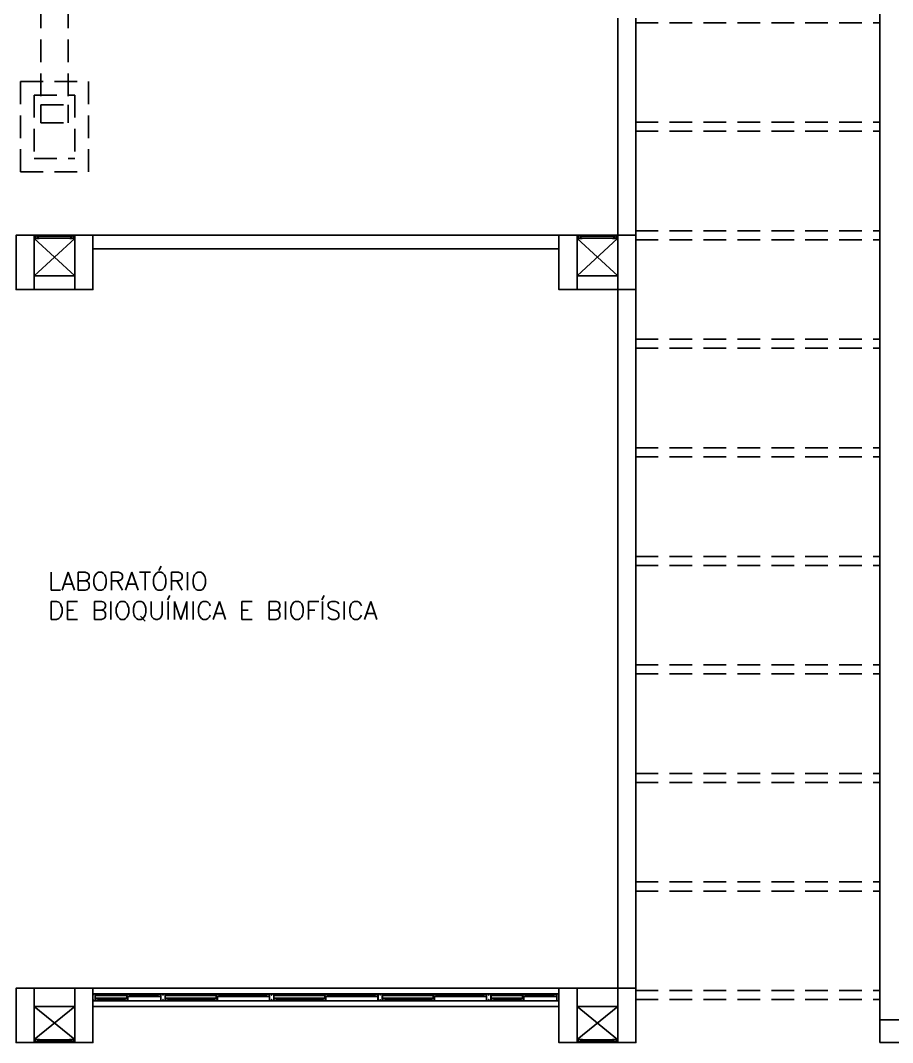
# Model space of a CAD drawing. Header units: millimetres. Extents: x 2801 to 3319, y 1187 to 1422.
# Drawn here: x 3161.97 to 3171.61, y 1307.75 to 1319.05 of the extents above; entities that cross this region are included whole.
import ezdxf

# ---------------------------------------------------------------- set-up
doc = ezdxf.new("R2010")
doc.units = ezdxf.units.MM
doc.linetypes.add('HIDDEN', pattern=[0.375, 0.25, -0.125])
for name, color, linetype in [('AC-PROJEÇÃO', 1, 'HIDDEN'), ('AR-ALV', 2, 'Continuous'), ('AR-ESQ', 1, 'Continuous'), ('AR-ESTC', 3, 'Continuous'), ('AR-ESTC-V', 2, 'Continuous'), ('AR-PORTA', 1, 'Continuous'), ('AR-SHAFT', 1, 'Continuous'), ('DT-ESQ-BAGUETE-C', 2, 'Continuous'), ('DT-ESQ-BAGUETE-V', 1, 'Continuous'), ('DT-ESQ-CHAPA DOBRADA-V', 1, 'Continuous'), ('DT-ESQ-PERFIL CADEIRA-C', 2, 'Continuous'), ('DT-ESQ-PERFIL CADEIRA-V', 1, 'Continuous'), ('DT-ESQ-PERFIL U SIMPLES-C', 2, 'Continuous'), ('DT-ESQ-PERFIL U-C', 2, 'Continuous'), ('DT-ESQ-PERFIL U-V', 1, 'Continuous'), ('DT-ESQ-VENEZIANA-C', 2, 'Continuous'), ('DT-ESQ-VENEZIANA-V', 2, 'Continuous'), ('DT-ESQ-VIDRO-C', 2, 'Continuous'), ('PG-PROJ', 1, 'HIDDEN'), ('TEXTO', 2, 'Continuous')]:
    doc.layers.add(name, color=color, linetype=linetype)
doc.styles.add('UNB-100', font='simplex.shx', dxfattribs={"height": 0.2})

# ---------------------------------------------------------------- blocks, each defined once
blk = doc.blocks.new('EF40-P')
at = {"layer": 'DT-ESQ-BAGUETE-C', "color": 2, "ltscale": 0.1}
for points in [[(0.073, -0.125), (0.06, -0.125), (0.06, -0.124), (0.073, -0.124, 0.414214), (0.073, -0.123), (0.073, -0.112, 0.414214), (0.073, -0.112), (0.06, -0.112), (0.06, -0.11), (0.073, -0.11, -0.414214), (0.075, -0.112), (0.075, -0.124, -0.414214)], [(0.339, -0.125), (0.352, -0.125), (0.352, -0.124), (0.34, -0.124, -0.414214), (0.339, -0.123), (0.339, -0.112, -0.414214), (0.34, -0.112), (0.352, -0.112), (0.352, -0.11), (0.339, -0.11, 0.414214), (0.337, -0.112), (0.337, -0.124, 0.414214)], [(0.422, -0.08), (0.409, -0.08), (0.409, -0.079), (0.422, -0.079, 0.414214), (0.422, -0.078), (0.422, -0.067, 0.414214), (0.422, -0.067), (0.409, -0.067), (0.409, -0.065), (0.422, -0.065, -0.414214), (0.424, -0.067), (0.424, -0.079, -0.414214)], [(0.702, -0.08), (0.715, -0.08), (0.715, -0.079), (0.702, -0.079, -0.414214), (0.702, -0.078), (0.702, -0.067, -0.414214), (0.702, -0.067), (0.715, -0.067), (0.715, -0.065), (0.702, -0.065, 0.414214), (0.7, -0.067), (0.7, -0.079, 0.414214)], [(0.848, -0.125), (0.835, -0.125), (0.835, -0.124), (0.848, -0.124, 0.414214), (0.848, -0.123), (0.848, -0.112, 0.414214), (0.848, -0.112), (0.835, -0.112), (0.835, -0.11), (0.848, -0.11, -0.414214), (0.85, -0.112), (0.85, -0.124, -0.414214)], [(1.326, -0.125), (1.34, -0.125), (1.34, -0.124), (1.327, -0.124, -0.414214), (1.326, -0.123), (1.326, -0.112, -0.414214), (1.327, -0.112), (1.34, -0.112), (1.34, -0.11), (1.326, -0.11, 0.414214), (1.325, -0.112), (1.325, -0.124, 0.414214)], [(1.41, -0.08), (1.396, -0.08), (1.396, -0.079), (1.409, -0.079, 0.414214), (1.41, -0.078), (1.41, -0.067, 0.414214), (1.409, -0.067), (1.396, -0.067), (1.396, -0.065), (1.41, -0.065, -0.414214), (1.411, -0.067), (1.411, -0.079, -0.414214)], [(1.901, -0.08), (1.915, -0.08), (1.915, -0.079), (1.902, -0.079, -0.414214), (1.901, -0.078), (1.901, -0.067, -0.414214), (1.902, -0.067), (1.915, -0.067), (1.915, -0.065), (1.901, -0.065, 0.414214), (1.9, -0.067), (1.9, -0.079, 0.414214)], [(2.048, -0.125), (2.035, -0.125), (2.035, -0.124), (2.048, -0.124, 0.414214), (2.048, -0.123), (2.048, -0.112, 0.414214), (2.048, -0.112), (2.035, -0.112), (2.035, -0.11), (2.048, -0.11, -0.414214), (2.05, -0.112), (2.05, -0.124, -0.414214)], [(2.526, -0.125), (2.54, -0.125), (2.54, -0.124), (2.527, -0.124, -0.414214), (2.526, -0.123), (2.526, -0.112, -0.414214), (2.527, -0.112), (2.54, -0.112), (2.54, -0.11), (2.526, -0.11, 0.414214), (2.525, -0.112), (2.525, -0.124, 0.414214)], [(2.61, -0.08), (2.596, -0.08), (2.596, -0.079), (2.609, -0.079, 0.414214), (2.61, -0.078), (2.61, -0.067, 0.414214), (2.609, -0.067), (2.596, -0.067), (2.596, -0.065), (2.61, -0.065, -0.414214), (2.611, -0.067), (2.611, -0.079, -0.414214)], [(3.101, -0.08), (3.115, -0.08), (3.115, -0.079), (3.102, -0.079, -0.414214), (3.101, -0.078), (3.101, -0.067, -0.414214), (3.102, -0.067), (3.115, -0.067), (3.115, -0.065), (3.101, -0.065, 0.414214), (3.1, -0.067), (3.1, -0.079, 0.414214)], [(3.248, -0.125), (3.235, -0.125), (3.235, -0.124), (3.248, -0.124, 0.414214), (3.248, -0.123), (3.248, -0.112, 0.414214), (3.248, -0.112), (3.235, -0.112), (3.235, -0.11), (3.248, -0.11, -0.414214), (3.25, -0.112), (3.25, -0.124, -0.414214)], [(3.726, -0.125), (3.74, -0.125), (3.74, -0.124), (3.727, -0.124, -0.414214), (3.726, -0.123), (3.726, -0.112, -0.414214), (3.727, -0.112), (3.74, -0.112), (3.74, -0.11), (3.726, -0.11, 0.414214), (3.725, -0.112), (3.725, -0.124, 0.414214)], [(3.81, -0.08), (3.796, -0.08), (3.796, -0.079), (3.809, -0.079, 0.414214), (3.81, -0.078), (3.81, -0.067, 0.414214), (3.809, -0.067), (3.796, -0.067), (3.796, -0.065), (3.81, -0.065, -0.414214), (3.811, -0.067), (3.811, -0.079, -0.414214)], [(4.301, -0.08), (4.315, -0.08), (4.315, -0.079), (4.302, -0.079, -0.414214), (4.301, -0.078), (4.301, -0.067, -0.414214), (4.302, -0.067), (4.315, -0.067), (4.315, -0.065), (4.301, -0.065, 0.414214), (4.3, -0.067), (4.3, -0.079, 0.414214)], [(4.448, -0.125), (4.435, -0.125), (4.435, -0.124), (4.448, -0.124, 0.414214), (4.448, -0.123), (4.448, -0.112, 0.414214), (4.448, -0.112), (4.435, -0.112), (4.435, -0.11), (4.448, -0.11, -0.414214), (4.45, -0.112), (4.45, -0.124, -0.414214)], [(4.714, -0.125), (4.727, -0.125), (4.727, -0.124), (4.714, -0.124, -0.414214), (4.714, -0.123), (4.714, -0.112, -0.414214), (4.714, -0.112), (4.727, -0.112), (4.727, -0.11), (4.714, -0.11, 0.414214), (4.712, -0.112), (4.712, -0.124, 0.414214)], [(4.797, -0.08), (4.784, -0.08), (4.784, -0.079), (4.797, -0.079, 0.414214), (4.797, -0.078), (4.797, -0.067, 0.414214), (4.797, -0.067), (4.784, -0.067), (4.784, -0.065), (4.797, -0.065, -0.414214), (4.799, -0.067), (4.799, -0.079, -0.414214)], [(5.076, -0.08), (5.09, -0.08), (5.09, -0.079), (5.077, -0.079, -0.414214), (5.076, -0.078), (5.076, -0.067, -0.414214), (5.077, -0.067), (5.09, -0.067), (5.09, -0.065), (5.076, -0.065, 0.414214), (5.075, -0.067), (5.075, -0.079, 0.414214)]]:
    blk.add_lwpolyline(points, format="xyb", close=True, dxfattribs=at)
at = {"layer": 'DT-ESQ-BAGUETE-V', "color": 1, "ltscale": 0.1}
for p, q in [((0.073, -0.11), (0.339, -0.11)), ((0.848, -0.11), (1.326, -0.11)), ((2.048, -0.11), (2.526, -0.11)), ((3.248, -0.11), (3.726, -0.11)), ((4.448, -0.11), (4.714, -0.11))]:
    blk.add_line(p, q, dxfattribs=at)
at = {"layer": 'DT-ESQ-BAGUETE-V', "ltscale": 0.1}
for p, q in [((0.422, -0.065), (0.702, -0.065)), ((1.41, -0.065), (1.901, -0.065)), ((2.61, -0.065), (3.101, -0.065)), ((3.81, -0.065), (4.301, -0.065)), ((4.797, -0.065), (5.076, -0.065))]:
    blk.add_line(p, q, dxfattribs=at)
at = {"layer": 'DT-ESQ-CHAPA DOBRADA-V', "ltscale": 0.1}
for p, q in [((0.025, -0.077), (0.374, -0.077)), ((0.025, -0.08), (0.374, -0.08)), ((0.8, -0.077), (1.361, -0.077)), ((0.8, -0.08), (1.361, -0.08)), ((4.4, -0.077), (4.749, -0.077)), ((4.4, -0.08), (4.749, -0.08))]:
    blk.add_line(p, q, dxfattribs=at)
at = {"layer": 'DT-ESQ-CHAPA DOBRADA-V', "color": 1, "ltscale": 0.1}
for p, q in [((2, -0.077), (2.561, -0.077)), ((2, -0.08), (2.561, -0.08)), ((3.2, -0.077), (3.761, -0.077)), ((3.2, -0.08), (3.761, -0.08))]:
    blk.add_line(p, q, dxfattribs=at)
at = {"layer": 'DT-ESQ-PERFIL CADEIRA-C', "color": 2, "ltscale": 0.1}
for p, q in [((0.376, -0.088), (0.422, -0.088)), ((0.75, -0.088), (0.702, -0.088)), ((1.363, -0.088), (1.41, -0.088)), ((1.95, -0.088), (1.901, -0.088)), ((2.563, -0.088), (2.61, -0.088)), ((3.15, -0.088), (3.101, -0.088)), ((3.763, -0.088), (3.81, -0.088)), ((4.35, -0.088), (4.301, -0.088)), ((4.751, -0.088), (4.797, -0.088)), ((5.125, -0.088), (5.076, -0.088)), ((0.025, -0.134), (0.073, -0.134)), ((0.385, -0.134), (0.339, -0.134)), ((0.8, -0.134), (0.848, -0.134)), ((1.373, -0.134), (1.326, -0.134)), ((2, -0.134), (2.048, -0.134)), ((2.573, -0.134), (2.526, -0.134)), ((3.2, -0.134), (3.248, -0.134)), ((3.773, -0.134), (3.726, -0.134)), ((4.76, -0.134), (4.714, -0.134))]:
    blk.add_line(p, q, dxfattribs=at)
at = {"layer": 'DT-ESQ-PERFIL CADEIRA-C', "ltscale": 0.1}
blk.add_line((4.4, -0.134), (4.448, -0.134), dxfattribs=at)
at = {"layer": 'DT-ESQ-PERFIL CADEIRA-C', "color": 2, "ltscale": 0.1}
for points in [[(0.073, -0.135), (0.025, -0.135), (0.025, -0.134), (0.06, -0.134, -0.198912), (0.059, -0.133, -0.198913), (0.058, -0.132), (0.058, -0.112, 0.414214), (0.058, -0.112), (0.025, -0.112), (0.025, -0.11), (0.058, -0.11, -0.414214), (0.06, -0.112), (0.06, -0.124), (0.06, -0.125), (0.06, -0.132), (0.073, -0.132, -1)], [(0.339, -0.132, 1), (0.339, -0.135), (0.385, -0.135, 0.414214), (0.387, -0.133), (0.387, -0.112, 0.414214), (0.385, -0.11), (0.354, -0.11, 0.414214), (0.352, -0.112), (0.352, -0.132)], [(0.352, -0.134, 0.198913), (0.354, -0.133, 0.198913), (0.354, -0.132), (0.354, -0.112, -0.414214), (0.354, -0.112), (0.385, -0.112, -0.414214), (0.386, -0.112), (0.386, -0.133, -0.414214), (0.385, -0.134)], [(0.422, -0.087, -1), (0.422, -0.09), (0.376, -0.09, -0.414214), (0.374, -0.088), (0.374, -0.067, -0.414214), (0.376, -0.065), (0.407, -0.065, -0.414214), (0.409, -0.067), (0.409, -0.087)], [(0.409, -0.088, -0.198913), (0.408, -0.088, -0.198913), (0.407, -0.087), (0.407, -0.067, 0.414214), (0.407, -0.067), (0.376, -0.067, 0.414214), (0.375, -0.067), (0.375, -0.088, 0.414214), (0.376, -0.088)], [(0.702, -0.09), (0.75, -0.09), (0.75, -0.088), (0.715, -0.088, 0.198912), (0.716, -0.088, 0.198913), (0.716, -0.087), (0.716, -0.067, -0.414214), (0.717, -0.067), (0.75, -0.067), (0.75, -0.065), (0.716, -0.065, 0.414214), (0.715, -0.067), (0.715, -0.079), (0.715, -0.08), (0.715, -0.087), (0.702, -0.087, 1)], [(0.848, -0.135), (0.8, -0.135), (0.8, -0.134), (0.835, -0.134, -0.198912), (0.834, -0.133, -0.198913), (0.833, -0.132), (0.833, -0.112, 0.414214), (0.833, -0.112), (0.8, -0.112), (0.8, -0.11), (0.833, -0.11, -0.414214), (0.835, -0.112), (0.835, -0.124), (0.835, -0.125), (0.835, -0.132), (0.848, -0.132, -1)], [(1.326, -0.132, 1), (1.326, -0.135), (1.373, -0.135, 0.414214), (1.375, -0.133), (1.375, -0.112, 0.414214), (1.373, -0.11), (1.341, -0.11, 0.414214), (1.34, -0.112), (1.34, -0.132)], [(1.34, -0.134, 0.198913), (1.341, -0.133, 0.198913), (1.341, -0.132), (1.341, -0.112, -0.414214), (1.342, -0.112), (1.373, -0.112, -0.414214), (1.373, -0.112), (1.373, -0.133, -0.414214), (1.373, -0.134)], [(1.41, -0.087, -1), (1.41, -0.09), (1.363, -0.09, -0.414214), (1.361, -0.088), (1.361, -0.067, -0.414214), (1.363, -0.065), (1.395, -0.065, -0.414214), (1.396, -0.067), (1.396, -0.087)], [(1.396, -0.088, -0.198913), (1.395, -0.088, -0.198913), (1.395, -0.087), (1.395, -0.067, 0.414214), (1.394, -0.067), (1.363, -0.067, 0.414214), (1.363, -0.067), (1.363, -0.088, 0.414214), (1.363, -0.088)], [(1.901, -0.09), (1.95, -0.09), (1.95, -0.088), (1.915, -0.088, 0.198912), (1.916, -0.088, 0.198913), (1.916, -0.087), (1.916, -0.067, -0.414214), (1.917, -0.067), (1.95, -0.067), (1.95, -0.065), (1.916, -0.065, 0.414214), (1.915, -0.067), (1.915, -0.079), (1.915, -0.08), (1.915, -0.087), (1.901, -0.087, 1)], [(2.048, -0.135), (2, -0.135), (2, -0.134), (2.035, -0.134, -0.198912), (2.034, -0.133, -0.198913), (2.033, -0.132), (2.033, -0.112, 0.414214), (2.033, -0.112), (2, -0.112), (2, -0.11), (2.033, -0.11, -0.414214), (2.035, -0.112), (2.035, -0.124), (2.035, -0.125), (2.035, -0.132), (2.048, -0.132, -1)], [(2.526, -0.132, 1), (2.526, -0.135), (2.573, -0.135, 0.414214), (2.575, -0.133), (2.575, -0.112, 0.414214), (2.573, -0.11), (2.541, -0.11, 0.414214), (2.54, -0.112), (2.54, -0.132)], [(2.54, -0.134, 0.198913), (2.541, -0.133, 0.198913), (2.541, -0.132), (2.541, -0.112, -0.414214), (2.542, -0.112), (2.573, -0.112, -0.414214), (2.573, -0.112), (2.573, -0.133, -0.414214), (2.573, -0.134)], [(2.61, -0.087, -1), (2.61, -0.09), (2.563, -0.09, -0.414214), (2.561, -0.088), (2.561, -0.067, -0.414214), (2.563, -0.065), (2.595, -0.065, -0.414214), (2.596, -0.067), (2.596, -0.087)], [(2.596, -0.088, -0.198913), (2.595, -0.088, -0.198913), (2.595, -0.087), (2.595, -0.067, 0.414214), (2.594, -0.067), (2.563, -0.067, 0.414214), (2.563, -0.067), (2.563, -0.088, 0.414214), (2.563, -0.088)], [(3.101, -0.09), (3.15, -0.09), (3.15, -0.088), (3.115, -0.088, 0.198912), (3.116, -0.088, 0.198913), (3.116, -0.087), (3.116, -0.067, -0.414214), (3.117, -0.067), (3.15, -0.067), (3.15, -0.065), (3.116, -0.065, 0.414214), (3.115, -0.067), (3.115, -0.079), (3.115, -0.08), (3.115, -0.087), (3.101, -0.087, 1)], [(3.248, -0.135), (3.2, -0.135), (3.2, -0.134), (3.235, -0.134, -0.198912), (3.234, -0.133, -0.198913), (3.233, -0.132), (3.233, -0.112, 0.414214), (3.233, -0.112), (3.2, -0.112), (3.2, -0.11), (3.233, -0.11, -0.414214), (3.235, -0.112), (3.235, -0.124), (3.235, -0.125), (3.235, -0.132), (3.248, -0.132, -1)], [(3.726, -0.132, 1), (3.726, -0.135), (3.773, -0.135, 0.414214), (3.775, -0.133), (3.775, -0.112, 0.414214), (3.773, -0.11), (3.741, -0.11, 0.414214), (3.74, -0.112), (3.74, -0.132)], [(3.74, -0.134, 0.198913), (3.741, -0.133, 0.198913), (3.741, -0.132), (3.741, -0.112, -0.414214), (3.742, -0.112), (3.773, -0.112, -0.414214), (3.773, -0.112), (3.773, -0.133, -0.414214), (3.773, -0.134)], [(3.81, -0.087, -1), (3.81, -0.09), (3.763, -0.09, -0.414214), (3.761, -0.088), (3.761, -0.067, -0.414214), (3.763, -0.065), (3.795, -0.065, -0.414214), (3.796, -0.067), (3.796, -0.087)], [(3.796, -0.088, -0.198913), (3.795, -0.088, -0.198913), (3.795, -0.087), (3.795, -0.067, 0.414214), (3.794, -0.067), (3.763, -0.067, 0.414214), (3.763, -0.067), (3.763, -0.088, 0.414214), (3.763, -0.088)], [(4.301, -0.09), (4.35, -0.09), (4.35, -0.088), (4.315, -0.088, 0.198912), (4.316, -0.088, 0.198913), (4.316, -0.087), (4.316, -0.067, -0.414214), (4.317, -0.067), (4.35, -0.067), (4.35, -0.065), (4.316, -0.065, 0.414214), (4.315, -0.067), (4.315, -0.079), (4.315, -0.08), (4.315, -0.087), (4.301, -0.087, 1)], [(4.448, -0.135), (4.4, -0.135), (4.4, -0.134), (4.435, -0.134, -0.198912), (4.434, -0.133, -0.198913), (4.433, -0.132), (4.433, -0.112, 0.414214), (4.433, -0.112), (4.4, -0.112), (4.4, -0.11), (4.433, -0.11, -0.414214), (4.435, -0.112), (4.435, -0.124), (4.435, -0.125), (4.435, -0.132), (4.448, -0.132, -1)], [(4.714, -0.132, 1), (4.714, -0.135), (4.76, -0.135, 0.414214), (4.762, -0.133), (4.762, -0.112, 0.414214), (4.76, -0.11), (4.729, -0.11, 0.414214), (4.727, -0.112), (4.727, -0.132)], [(4.727, -0.134, 0.198913), (4.729, -0.133, 0.198913), (4.729, -0.132), (4.729, -0.112, -0.414214), (4.729, -0.112), (4.76, -0.112, -0.414214), (4.761, -0.112), (4.761, -0.133, -0.414214), (4.76, -0.134)], [(4.797, -0.087, -1), (4.797, -0.09), (4.751, -0.09, -0.414214), (4.749, -0.088), (4.749, -0.067, -0.414214), (4.751, -0.065), (4.782, -0.065, -0.414214), (4.784, -0.067), (4.784, -0.087)], [(4.784, -0.088, -0.198913), (4.783, -0.088, -0.198913), (4.782, -0.087), (4.782, -0.067, 0.414214), (4.782, -0.067), (4.751, -0.067, 0.414214), (4.75, -0.067), (4.75, -0.088, 0.414214), (4.751, -0.088)], [(5.076, -0.09), (5.125, -0.09), (5.125, -0.088), (5.09, -0.088, 0.198912), (5.091, -0.088, 0.198913), (5.091, -0.087), (5.091, -0.067, -0.414214), (5.092, -0.067), (5.125, -0.067), (5.125, -0.065), (5.091, -0.065, 0.414214), (5.09, -0.067), (5.09, -0.079), (5.09, -0.08), (5.09, -0.087), (5.076, -0.087, 1)]]:
    blk.add_lwpolyline(points, format="xyb", close=True, dxfattribs=at)
at = {"layer": 'DT-ESQ-PERFIL CADEIRA-V', "ltscale": 0.1}
for p, q in [((0.407, -0.09), (0.702, -0.09)), ((1.395, -0.09), (1.901, -0.09))]:
    blk.add_line(p, q, dxfattribs=at)
at = {"layer": 'DT-ESQ-PERFIL CADEIRA-V', "color": 1, "ltscale": 0.1}
for p, q in [((2.595, -0.09), (3.101, -0.09)), ((3.795, -0.09), (4.301, -0.09)), ((4.782, -0.09), (5.076, -0.09)), ((0.073, -0.135), (0.339, -0.135)), ((0.848, -0.135), (1.326, -0.135)), ((2.048, -0.135), (2.526, -0.135)), ((4.448, -0.135), (4.714, -0.135))]:
    blk.add_line(p, q, dxfattribs=at)
at = {"layer": 'DT-ESQ-PERFIL CADEIRA-V', "color": 2, "ltscale": 0.1}
blk.add_line((3.248, -0.135), (3.726, -0.135), dxfattribs=at)
at = {"layer": 'DT-ESQ-PERFIL U SIMPLES-C', "color": 2, "ltscale": 0.1}
for points in [[(0.376, -0.102), (0.384, -0.102), (0.384, -0.1), (0.376, -0.1, -0.414214), (0.375, -0.1), (0.375, -0.092, -0.414214), (0.376, -0.091), (0.384, -0.091), (0.384, -0.09), (0.376, -0.09, 0.414214), (0.374, -0.092), (0.374, -0.1, 0.414214)], [(0.385, -0.098), (0.378, -0.098), (0.378, -0.1), (0.385, -0.1, -0.414214), (0.386, -0.1), (0.386, -0.108, -0.414214), (0.385, -0.109), (0.378, -0.109), (0.378, -0.11), (0.385, -0.11, 0.414214), (0.387, -0.108), (0.387, -0.1, 0.414214)], [(1.363, -0.102), (1.371, -0.102), (1.371, -0.1), (1.363, -0.1, -0.414214), (1.363, -0.1), (1.363, -0.092, -0.414214), (1.363, -0.091), (1.371, -0.091), (1.371, -0.09), (1.363, -0.09, 0.414214), (1.361, -0.092), (1.361, -0.1, 0.414214)], [(1.373, -0.098), (1.365, -0.098), (1.365, -0.1), (1.373, -0.1, -0.414214), (1.373, -0.1), (1.373, -0.108, -0.414214), (1.373, -0.109), (1.365, -0.109), (1.365, -0.11), (1.373, -0.11, 0.414214), (1.375, -0.108), (1.375, -0.1, 0.414214)], [(2.563, -0.102), (2.571, -0.102), (2.571, -0.1), (2.563, -0.1, -0.414214), (2.563, -0.1), (2.563, -0.092, -0.414214), (2.563, -0.091), (2.571, -0.091), (2.571, -0.09), (2.563, -0.09, 0.414214), (2.561, -0.092), (2.561, -0.1, 0.414214)], [(2.573, -0.098), (2.565, -0.098), (2.565, -0.1), (2.573, -0.1, -0.414214), (2.573, -0.1), (2.573, -0.108, -0.414214), (2.573, -0.109), (2.565, -0.109), (2.565, -0.11), (2.573, -0.11, 0.414214), (2.575, -0.108), (2.575, -0.1, 0.414214)], [(3.763, -0.102), (3.771, -0.102), (3.771, -0.1), (3.763, -0.1, -0.414214), (3.763, -0.1), (3.763, -0.092, -0.414214), (3.763, -0.091), (3.771, -0.091), (3.771, -0.09), (3.763, -0.09, 0.414214), (3.761, -0.092), (3.761, -0.1, 0.414214)], [(3.773, -0.098), (3.765, -0.098), (3.765, -0.1), (3.773, -0.1, -0.414214), (3.773, -0.1), (3.773, -0.108, -0.414214), (3.773, -0.109), (3.765, -0.109), (3.765, -0.11), (3.773, -0.11, 0.414214), (3.775, -0.108), (3.775, -0.1, 0.414214)], [(4.751, -0.102), (4.759, -0.102), (4.759, -0.1), (4.751, -0.1, -0.414214), (4.75, -0.1), (4.75, -0.092, -0.414214), (4.751, -0.091), (4.759, -0.091), (4.759, -0.09), (4.751, -0.09, 0.414214), (4.749, -0.092), (4.749, -0.1, 0.414214)], [(4.76, -0.098), (4.752, -0.098), (4.752, -0.1), (4.76, -0.1, -0.414214), (4.761, -0.1), (4.761, -0.108, -0.414214), (4.76, -0.109), (4.752, -0.109), (4.752, -0.11), (4.76, -0.11, 0.414214), (4.762, -0.108), (4.762, -0.1, 0.414214)]]:
    blk.add_lwpolyline(points, format="xyb", close=True, dxfattribs=at)
at = {"layer": 'DT-ESQ-PERFIL U-C', "color": 2, "ltscale": 0.1}
for points in [[(0, -0.062, -0.414214), (0.001, -0.06), (0.023, -0.06, -0.414214), (0.025, -0.062), (0.025, -0.139, -0.414214), (0.023, -0.14), (0.001, -0.14, -0.414214), (0, -0.139), (0, -0.125), (0.001, -0.125), (0.001, -0.138, 0.414214), (0.002, -0.139), (0.023, -0.139, 0.414214), (0.023, -0.138), (0.023, -0.062, 0.414214), (0.023, -0.062), (0.002, -0.062, 0.414214), (0.001, -0.062), (0.001, -0.075), (0, -0.075)], [(0.775, -0.062, 0.414214), (0.773, -0.06), (0.751, -0.06, 0.414214), (0.75, -0.062), (0.75, -0.139, 0.414214), (0.751, -0.14), (0.773, -0.14, 0.414214), (0.775, -0.139), (0.775, -0.125), (0.773, -0.125), (0.773, -0.138, -0.414214), (0.773, -0.139), (0.752, -0.139, -0.414214), (0.751, -0.138), (0.751, -0.062, -0.414214), (0.752, -0.062), (0.773, -0.062, -0.414214), (0.773, -0.062), (0.773, -0.075), (0.775, -0.075)], [(0.775, -0.062, -0.414214), (0.776, -0.06), (0.798, -0.06, -0.414214), (0.8, -0.062), (0.8, -0.139, -0.414214), (0.798, -0.14), (0.776, -0.14, -0.414214), (0.775, -0.139), (0.775, -0.125), (0.776, -0.125), (0.776, -0.138, 0.414214), (0.777, -0.139), (0.798, -0.139, 0.414214), (0.798, -0.138), (0.798, -0.062, 0.414214), (0.798, -0.062), (0.777, -0.062, 0.414214), (0.776, -0.062), (0.776, -0.075), (0.775, -0.075)], [(1.975, -0.062, 0.414214), (1.973, -0.06), (1.951, -0.06, 0.414214), (1.95, -0.062), (1.95, -0.139, 0.414214), (1.951, -0.14), (1.973, -0.14, 0.414214), (1.975, -0.139), (1.975, -0.125), (1.973, -0.125), (1.973, -0.138, -0.414214), (1.973, -0.139), (1.952, -0.139, -0.414214), (1.951, -0.138), (1.951, -0.062, -0.414214), (1.952, -0.062), (1.973, -0.062, -0.414214), (1.973, -0.062), (1.973, -0.075), (1.975, -0.075)], [(1.975, -0.062, -0.414214), (1.976, -0.06), (1.998, -0.06, -0.414214), (2, -0.062), (2, -0.139, -0.414214), (1.998, -0.14), (1.976, -0.14, -0.414214), (1.975, -0.139), (1.975, -0.125), (1.976, -0.125), (1.976, -0.138, 0.414214), (1.977, -0.139), (1.998, -0.139, 0.414214), (1.998, -0.138), (1.998, -0.062, 0.414214), (1.998, -0.062), (1.977, -0.062, 0.414214), (1.976, -0.062), (1.976, -0.075), (1.975, -0.075)], [(3.175, -0.062, 0.414214), (3.173, -0.06), (3.151, -0.06, 0.414214), (3.15, -0.062), (3.15, -0.139, 0.414214), (3.151, -0.14), (3.173, -0.14, 0.414214), (3.175, -0.139), (3.175, -0.125), (3.173, -0.125), (3.173, -0.138, -0.414214), (3.173, -0.139), (3.152, -0.139, -0.414214), (3.151, -0.138), (3.151, -0.062, -0.414214), (3.152, -0.062), (3.173, -0.062, -0.414214), (3.173, -0.062), (3.173, -0.075), (3.175, -0.075)], [(3.175, -0.062, -0.414214), (3.176, -0.06), (3.198, -0.06, -0.414214), (3.2, -0.062), (3.2, -0.139, -0.414214), (3.198, -0.14), (3.176, -0.14, -0.414214), (3.175, -0.139), (3.175, -0.125), (3.176, -0.125), (3.176, -0.138, 0.414214), (3.177, -0.139), (3.198, -0.139, 0.414214), (3.198, -0.138), (3.198, -0.062, 0.414214), (3.198, -0.062), (3.177, -0.062, 0.414214), (3.176, -0.062), (3.176, -0.075), (3.175, -0.075)], [(4.375, -0.062, 0.414214), (4.373, -0.06), (4.351, -0.06, 0.414214), (4.35, -0.062), (4.35, -0.139, 0.414214), (4.351, -0.14), (4.373, -0.14, 0.414214), (4.375, -0.139), (4.375, -0.125), (4.373, -0.125), (4.373, -0.138, -0.414214), (4.373, -0.139), (4.352, -0.139, -0.414214), (4.351, -0.138), (4.351, -0.062, -0.414214), (4.352, -0.062), (4.373, -0.062, -0.414214), (4.373, -0.062), (4.373, -0.075), (4.375, -0.075)], [(4.375, -0.062, -0.414214), (4.376, -0.06), (4.398, -0.06, -0.414214), (4.4, -0.062), (4.4, -0.139, -0.414214), (4.398, -0.14), (4.376, -0.14, -0.414214), (4.375, -0.139), (4.375, -0.125), (4.376, -0.125), (4.376, -0.138, 0.414214), (4.377, -0.139), (4.398, -0.139, 0.414214), (4.398, -0.138), (4.398, -0.062, 0.414214), (4.398, -0.062), (4.377, -0.062, 0.414214), (4.376, -0.062), (4.376, -0.075), (4.375, -0.075)], [(5.15, -0.062, 0.414214), (5.148, -0.06), (5.126, -0.06, 0.414214), (5.125, -0.062), (5.125, -0.139, 0.414214), (5.126, -0.14), (5.148, -0.14, 0.414214), (5.15, -0.139), (5.15, -0.125), (5.148, -0.125), (5.148, -0.138, -0.414214), (5.148, -0.139), (5.127, -0.139, -0.414214), (5.126, -0.138), (5.126, -0.062, -0.414214), (5.127, -0.062), (5.148, -0.062, -0.414214), (5.148, -0.062), (5.148, -0.075), (5.15, -0.075)]]:
    blk.add_lwpolyline(points, format="xyb", close=True, dxfattribs=at)
at = {"layer": 'DT-ESQ-PERFIL U-V', "color": 1, "ltscale": 0.1}
for p, q in [((0.023, -0.06), (0.751, -0.06)), ((0.798, -0.06), (1.951, -0.06)), ((1.998, -0.06), (3.151, -0.06)), ((4.398, -0.06), (5.126, -0.06)), ((0.023, -0.14), (0.751, -0.14)), ((0.798, -0.14), (1.951, -0.14)), ((1.998, -0.14), (3.151, -0.14)), ((4.398, -0.14), (5.126, -0.14))]:
    blk.add_line(p, q, dxfattribs=at)
at = {"layer": 'DT-ESQ-PERFIL U-V', "ltscale": 0.1}
for p, q in [((3.198, -0.06), (4.351, -0.06)), ((3.198, -0.14), (4.351, -0.14))]:
    blk.add_line(p, q, dxfattribs=at)
at = {"layer": 'DT-ESQ-VIDRO-C', "ltscale": 0.1}
for points in [[(0.713, -0.085), (0.713, -0.082), (0.411, -0.082), (0.411, -0.085)], [(1.912, -0.085), (1.912, -0.082), (1.399, -0.082), (1.399, -0.085)], [(3.112, -0.085), (3.112, -0.082), (2.599, -0.082), (2.599, -0.085)], [(4.312, -0.085), (4.312, -0.082), (3.799, -0.082), (3.799, -0.085)], [(5.087, -0.085), (5.087, -0.082), (4.786, -0.082), (4.786, -0.085)], [(0.063, -0.13), (0.063, -0.127), (0.349, -0.127), (0.349, -0.13)], [(0.838, -0.13), (0.838, -0.127), (1.337, -0.127), (1.337, -0.13)], [(2.038, -0.13), (2.038, -0.127), (2.537, -0.127), (2.537, -0.13)], [(3.238, -0.13), (3.238, -0.127), (3.737, -0.127), (3.737, -0.13)], [(4.438, -0.13), (4.438, -0.127), (4.724, -0.127), (4.724, -0.13)]]:
    blk.add_lwpolyline(points, close=True, dxfattribs=at)
blk = doc.blocks.new('EF01-P')
at = {"layer": 'DT-ESQ-BAGUETE-C', "ltscale": 0.1}
for points in [[(0.002, 0.035), (0.015, 0.035), (0.015, 0.033), (0.002, 0.033), (0.002, 0.005), (0.015, 0.005), (0.015, 0.004), (0.002, 0.004, -0.414214), (0, 0.005), (0, 0.033, -0.414214)], [(0.448, 0.035), (0.435, 0.035), (0.435, 0.033), (0.448, 0.033), (0.448, 0.005), (0.435, 0.005), (0.435, 0.004), (0.448, 0.004, 0.414214), (0.45, 0.005), (0.45, 0.033, 0.414214)]]:
    blk.add_lwpolyline(points, format="xyb", close=True, dxfattribs=at)
at = {"layer": 'DT-ESQ-PERFIL CADEIRA-C', "color": 2, "ltscale": 0.1}
for points in [[(0.01, 0.002), (0.01, 0.003), (0.002, 0.003, 1), (0.002, 0), (0.015, 0, 0.414214), (0.016, 0.002), (0.016, 0.033), (0.043, 0.033)], [(0.407, 0.006), (0.432, 0.006), (0.432, 0.016), (0.433, 0.016), (0.433, 0.006, -0.414214), (0.432, 0.005), (0.407, 0.005), (0.394, 0.005, -1), (0.394, 0.008), (0.407, 0.008), (0.407, 0.02), (0.407, 0.032), (0.394, 0.032, -1), (0.394, 0.035), (0.407, 0.035), (0.433, 0.035, -0.414214), (0.435, 0.033), (0.435, 0.002), (0.448, 0.002)]]:
    blk.add_lwpolyline(points, format="xyb", dxfattribs=at)
at = {"layer": 'DT-ESQ-PERFIL CADEIRA-C', "ltscale": 0.1}
for points in [[(0.043, 0.006), (0.018, 0.006), (0.018, 0.016), (0.016, 0.016), (0.016, 0.006, 0.414214), (0.018, 0.005), (0.043, 0.005), (0.056, 0.005, 1), (0.056, 0.008), (0.043, 0.008), (0.043, 0.02), (0.043, 0.032), (0.056, 0.032, 1), (0.056, 0.035), (0.043, 0.035), (0.016, 0.035, 0.414214), (0.015, 0.033), (0.015, 0.002), (0.002, 0.002)], [(0.041, 0.02), (0.041, 0.032, -0.414214), (0.043, 0.033), (0.056, 0.033)], [(0.041, 0.02), (0.041, 0.008, 0.414214), (0.043, 0.006), (0.056, 0.006)], [(0.408, 0.02), (0.408, 0.032, 0.414214), (0.407, 0.033), (0.394, 0.033)], [(0.408, 0.02), (0.408, 0.008, -0.414214), (0.407, 0.006), (0.394, 0.006)], [(0.44, 0.002), (0.44, 0.003), (0.448, 0.003, -1), (0.448, 0), (0.435, 0, -0.414214), (0.433, 0.002), (0.433, 0.033), (0.407, 0.033)]]:
    blk.add_lwpolyline(points, format="xyb", dxfattribs=at)
at = {"layer": 'DT-ESQ-PERFIL CADEIRA-V', "ltscale": 0.1}
blk.add_line((0.015, 0), (0.435, 0), dxfattribs=at)
at = {"layer": 'DT-ESQ-VENEZIANA-C', "ltscale": 0.1}
for p, q in [((0.043, 0.011), (0.407, 0.011)), ((0.043, 0.009), (0.407, 0.009))]:
    blk.add_line(p, q, dxfattribs=at)
at = {"layer": 'DT-ESQ-VENEZIANA-V', "ltscale": 0.1}
blk.add_line((0.043, 0.031), (0.407, 0.031), dxfattribs=at)
blk = doc.blocks.new('EF01C-P')
at = {"layer": 'DT-ESQ-BAGUETE-C', "ltscale": 0.1}
for points in [[(0.002, 0.035), (0.015, 0.035), (0.015, 0.033), (0.002, 0.033), (0.002, 0.005), (0.015, 0.005), (0.015, 0.004), (0.002, 0.004, -0.414214), (0, 0.005), (0, 0.033, -0.414214)], [(0.448, 0.035), (0.435, 0.035), (0.435, 0.033), (0.448, 0.033), (0.448, 0.005), (0.435, 0.005), (0.435, 0.004), (0.448, 0.004, 0.414214), (0.45, 0.005), (0.45, 0.033, 0.414214)]]:
    blk.add_lwpolyline(points, format="xyb", close=True, dxfattribs=at)
at = {"layer": 'DT-ESQ-PERFIL CADEIRA-C', "ltscale": 0.1}
for points in [[(0.01, 0.002), (0.01, 0.003), (0.002, 0.003, 1), (0.002, 0), (0.015, 0, 0.414214), (0.016, 0.002), (0.016, 0.033), (0.043, 0.033)], [(0.043, 0.006), (0.018, 0.006), (0.018, 0.016), (0.016, 0.016), (0.016, 0.006, 0.414214), (0.018, 0.005), (0.043, 0.005), (0.056, 0.005, 1), (0.056, 0.008), (0.043, 0.008), (0.043, 0.02), (0.043, 0.032), (0.056, 0.032, 1), (0.056, 0.035), (0.043, 0.035), (0.016, 0.035, 0.414214), (0.015, 0.033), (0.015, 0.002), (0.002, 0.002)], [(0.041, 0.02), (0.041, 0.032, -0.414214), (0.043, 0.033), (0.056, 0.033)], [(0.041, 0.02), (0.041, 0.008, 0.414214), (0.043, 0.006), (0.056, 0.006)], [(0.407, 0.006), (0.432, 0.006), (0.432, 0.016), (0.433, 0.016), (0.433, 0.006, -0.414214), (0.432, 0.005), (0.407, 0.005), (0.394, 0.005, -1), (0.394, 0.008), (0.407, 0.008), (0.407, 0.02), (0.407, 0.032), (0.394, 0.032, -1), (0.394, 0.035), (0.407, 0.035), (0.433, 0.035, -0.414214), (0.435, 0.033), (0.435, 0.002), (0.448, 0.002)], [(0.408, 0.02), (0.408, 0.032, 0.414214), (0.407, 0.033), (0.394, 0.033)], [(0.408, 0.02), (0.408, 0.008, -0.414214), (0.407, 0.006), (0.394, 0.006)], [(0.44, 0.002), (0.44, 0.003), (0.448, 0.003, -1), (0.448, 0), (0.435, 0, -0.414214), (0.433, 0.002), (0.433, 0.033), (0.407, 0.033)]]:
    blk.add_lwpolyline(points, format="xyb", dxfattribs=at)
at = {"layer": 'DT-ESQ-PERFIL CADEIRA-V', "ltscale": 0.1}
blk.add_line((0.015, 0), (0.435, 0), dxfattribs=at)
at = {"layer": 'DT-ESQ-VENEZIANA-C', "ltscale": 0.1}
for p, q in [((0.043, 0.011), (0.407, 0.011)), ((0.043, 0.009), (0.407, 0.009))]:
    blk.add_line(p, q, dxfattribs=at)
at = {"layer": 'DT-ESQ-VENEZIANA-V', "ltscale": 0.1}
blk.add_line((0.043, 0.031), (0.407, 0.031), dxfattribs=at)
blk = doc.blocks.new('A$C16986822')
at = {"layer": 'AR-ESTC'}
for p, q in [((2.564, -20.25), (2.564, -20)), ((3.314, -20.25), (2.564, -20.25))]:
    blk.add_line(p, q, dxfattribs=at)
blk.add_lwpolyline([(2.564, -20.25), (3.314, -20.25), (3.314, -20), (2.564, -20)], close=True, dxfattribs=at)
at = {"layer": 'AR-ESTC-V'}
blk.add_line((2.564, 2.75), (2.564, -20.25), dxfattribs=at)

msp = doc.modelspace()

# ---------------------------------------------------------------- linework, layer by layer
at = {"layer": 'AC-PROJEÇÃO'}
for p, q in [((3162.2, 1319.214), (3162.2, 1318.117)), ((3162.5, 1319.214), (3162.5, 1318.117)), ((3161.975, 1318.375), (3161.975, 1317.375)), ((3161.975, 1318.375), (3162.725, 1318.375)), ((3162.725, 1318.375), (3162.725, 1317.375)), ((3162.125, 1318.225), (3162.125, 1317.525)), ((3162.125, 1318.225), (3162.575, 1318.225)), ((3162.575, 1318.225), (3162.575, 1317.525)), ((3162.2, 1318.117), (3162.2, 1317.917)), ((3162.2, 1318.117), (3162.5, 1318.117)), ((3162.5, 1318.117), (3162.5, 1317.917)), ((3162.2, 1317.917), (3162.5, 1317.917)), ((3162.125, 1317.525), (3162.575, 1317.525)), ((3161.975, 1317.375), (3162.725, 1317.375))]:
    msp.add_line(p, q, dxfattribs=at)
at = {"layer": 'AR-ALV'}
for p, q in [((3168.575, 1316.675), (3168.575, 1319.075)), ((3168.775, 1316.675), (3168.775, 1319.075)), ((3162.725, 1316.675), (3167.925, 1316.675)), ((3167.925, 1316.525), (3162.775, 1316.525)), ((3162.125, 1316.225), (3162.575, 1316.225)), ((3162.125, 1316.225), (3162.575, 1316.225)), ((3168.125, 1316.225), (3168.575, 1316.225)), ((3168.125, 1316.225), (3168.575, 1316.225)), ((3162.575, 1316.075), (3162.125, 1316.075)), ((3162.575, 1316.075), (3162.125, 1316.075)), ((3168.575, 1316.075), (3168.125, 1316.075)), ((3168.575, 1316.075), (3168.125, 1316.075)), ((3168.575, 1308.35), (3168.575, 1316.075)), ((3168.775, 1308.35), (3168.775, 1316.075)), ((3162.125, 1308.35), (3162.575, 1308.35)), ((3162.125, 1308.35), (3162.575, 1308.35)), ((3168.125, 1308.35), (3168.575, 1308.35)), ((3162.125, 1308.15), (3162.575, 1308.15)), ((3168.125, 1308.15), (3168.575, 1308.15))]:
    msp.add_line(p, q, dxfattribs=at)
at = {"layer": 'AR-ESQ'}
for p, q in [((3162.775, 1308.35), (3167.925, 1308.35)), ((3162.775, 1308.15), (3167.925, 1308.15))]:
    msp.add_line(p, q, dxfattribs=at)
at = {"layer": 'AR-ESTC'}
for points in [[(3162.125, 1316.675), (3161.925, 1316.675), (3161.925, 1316.075), (3162.125, 1316.075)], [(3162.575, 1316.675), (3162.775, 1316.675), (3162.775, 1316.075), (3162.575, 1316.075)], [(3168.125, 1316.675), (3167.925, 1316.675), (3167.925, 1316.075), (3168.125, 1316.075)], [(3168.575, 1316.675), (3168.775, 1316.675), (3168.775, 1316.075), (3168.575, 1316.075)], [(3162.125, 1308.35), (3161.925, 1308.35), (3161.925, 1307.75), (3162.125, 1307.75)], [(3162.575, 1308.35), (3162.775, 1308.35), (3162.775, 1307.75), (3162.575, 1307.75)], [(3168.125, 1308.35), (3167.925, 1308.35), (3167.925, 1307.75), (3168.125, 1307.75)], [(3168.575, 1308.35), (3168.775, 1308.35), (3168.775, 1307.75), (3168.575, 1307.75)]]:
    msp.add_lwpolyline(points, close=True, dxfattribs=at)
at = {"layer": 'AR-SHAFT'}
for p, q in [((3162.125, 1316.225), (3162.574, 1316.64)), ((3162.125, 1316.64), (3162.575, 1316.225)), ((3168.125, 1316.225), (3168.574, 1316.64)), ((3168.125, 1316.64), (3168.575, 1316.225)), ((3162.125, 1308.15), (3162.574, 1307.784)), ((3162.125, 1307.784), (3162.575, 1308.15)), ((3168.125, 1308.15), (3168.574, 1307.784)), ((3168.125, 1307.784), (3168.575, 1308.15))]:
    msp.add_line(p, q, dxfattribs=at)
at = {"layer": 'PG-PROJ'}
for p, q in [((3168.773, 1319.025), (3171.473, 1319.025)), ((3168.773, 1317.925), (3171.473, 1317.925)), ((3168.773, 1317.825), (3171.473, 1317.825)), ((3168.773, 1316.725), (3171.473, 1316.725)), ((3168.773, 1316.625), (3171.473, 1316.625)), ((3168.773, 1315.525), (3171.473, 1315.525)), ((3168.773, 1315.425), (3171.473, 1315.425)), ((3168.773, 1314.325), (3171.473, 1314.325)), ((3168.773, 1314.225), (3171.473, 1314.225)), ((3168.773, 1313.125), (3171.473, 1313.125)), ((3168.773, 1313.025), (3171.473, 1313.025)), ((3168.773, 1311.925), (3171.473, 1311.925)), ((3168.773, 1311.825), (3171.473, 1311.825)), ((3168.773, 1310.725), (3171.473, 1310.725)), ((3168.773, 1310.625), (3171.473, 1310.625)), ((3168.773, 1309.525), (3171.473, 1309.525)), ((3168.773, 1309.425), (3171.473, 1309.425)), ((3168.773, 1308.325), (3171.473, 1308.325)), ((3168.773, 1308.225), (3171.473, 1308.225))]:
    msp.add_line(p, q, dxfattribs=at)

# ---------------------------------------------------------------- block references
at = {"layer": 'AR-ESQ', "rotation": 180}
for p in [(3162.575, 1316.675), (3168.575, 1316.675)]:
    msp.add_blockref('EF01-P', p, dxfattribs=at)
at = {"layer": 'AR-ESQ'}
msp.add_blockref('EF40-P', (3162.775, 1308.35), dxfattribs=at)
at = {"layer": 'AR-ESTC'}
msp.add_blockref('A$C16986822', (3168.909, 1328), dxfattribs=at)
at = {"layer": 'AR-PORTA'}
for p in [(3162.125, 1307.75), (3168.125, 1307.75)]:
    msp.add_blockref('EF01C-P', p, dxfattribs=at)

# ---------------------------------------------------------------- texts
at = {"layer": 'TEXTO', "style": 'UNB-100'}
for s, p in [('LABORATÓRIO', (3162.279, 1312.75)), ('DE BIOQUÍMICA E BIOFÍSICA', (3162.279, 1312.427))]:
    msp.add_text(s, height=0.2, dxfattribs=at).set_placement(p)

doc.saveas('drawing.dxf')
